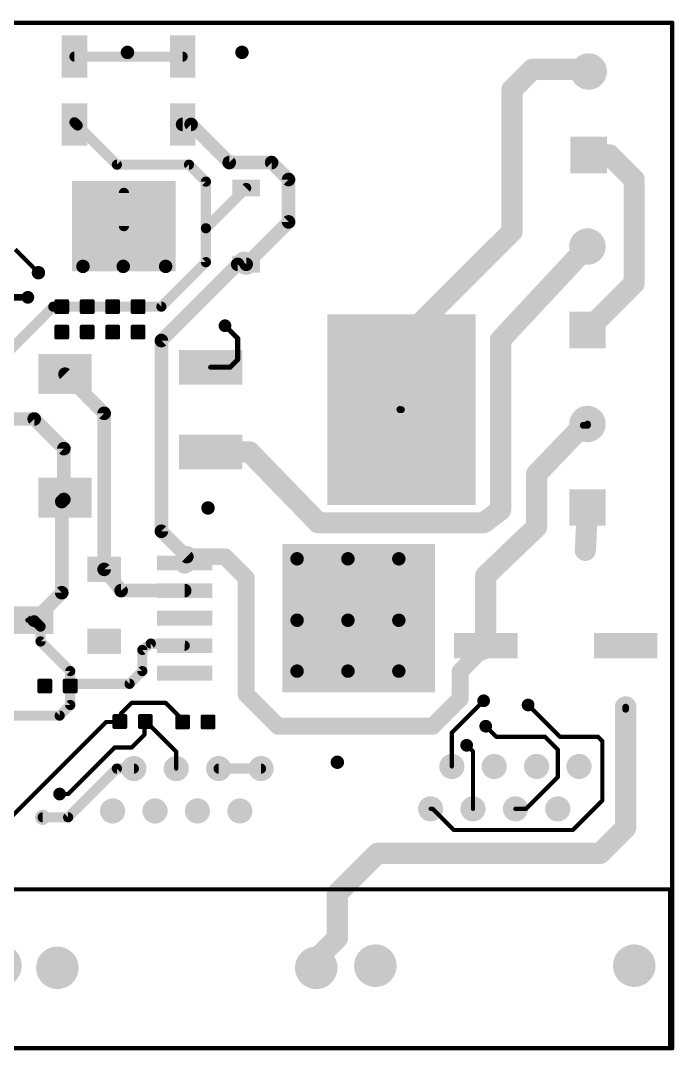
# Model space of a CAD drawing. Extents: x 0 to 96.3, y -5.5 to 56.3.
# Drawn here: x 57.1 to 96.3, y -5.5 to 56.3 of the extents above; entities that cross this region are included whole.
import ezdxf

# ---------------------------------------------------------------- set-up
doc = ezdxf.new("R2010")
doc.units = 0
for name, color, linetype in [('1', 22, 'CONTINUOUS'), ('17', 82, 'CONTINUOUS'), ('18', 82, 'CONTINUOUS')]:
    doc.layers.add(name, color=color, linetype=linetype)

# ---------------------------------------------------------------- blocks, each defined once
blk = doc.blocks.new('RECT')
blk.add_solid([(-0.5, -0.5), (0.5, -0.5), (-0.5, 0.5), (0.5, 0.5)])
blk = doc.blocks.new('RECT142240X142240R25')
at = {"const_width": 0.1111}
blk.add_lwpolyline([(0.3889, -0.3334), (0.3889, 0.3334, 0.4142), (0.3334, 0.3889), (-0.3334, 0.3889, 0.4142), (-0.3889, 0.3334), (-0.3889, -0.3334, 0.4142), (-0.3334, -0.3889), (0.3334, -0.3889, 0.4142)], format="xyb", close=True, dxfattribs=at)
blk.add_solid([(-0.3588, -0.3588), (0.3588, -0.3588), (-0.3588, 0.3588), (0.3588, 0.3588)])
blk = doc.blocks.new('SQUAREP')
blk.add_solid([(-0.5, -0.5), (0.5, -0.5), (-0.5, 0.5), (0.5, 0.5)])
blk = doc.blocks.new('ROUNDP')
at = {"const_width": 0.5}
blk.add_lwpolyline([(0, -0.25, 1), (0, 0.25, 1), (0, -0.25)], format="xyb", dxfattribs=at)
blk = doc.blocks.new('ROUNDV')
at = {"const_width": 0.5}
blk.add_lwpolyline([(0, -0.25, 1), (0, 0.25, 1), (0, -0.25)], format="xyb", dxfattribs=at)

msp = doc.modelspace()

# ---------------------------------------------------------------- linework, layer by layer
at = {"layer": '1'}
for points, const_width in [([(0.254, 56.134), (96.139, 56.134)], 0.254), ([(96.139, 56.134), (96.139, -5.334)], 0.254), ([(66.802, 54.102), (60.325, 54.102)], 0.6096), ([(86.5388, 52.1218), (87.757, 53.34)], 1.27), ([(87.757, 53.34), (91.0016, 53.34)], 1.27), ([(91.0016, 53.34), (91.1328, 53.2088)], 1.27), ([(86.5388, 52.1218), (86.5388, 43.6128)], 1.27), ([(60.5155, 49.9745), (60.325, 50.165)], 0.6096), ([(60.325, 50.038), (60.5155, 50.038)], 0.4064), ([(62.865, 47.625), (60.5155, 49.9745)], 0.6096), ([(60.5155, 50.038), (60.5155, 49.9745)], 0.4064), ([(66.802, 50.038), (67.31, 50.038)], 0.8128), ([(67.31, 50.038), (69.596, 47.752)], 0.8128), ([(91.1328, 48.2088), (92.3802, 48.2088)], 1.27), ([(92.3802, 48.2088), (93.853, 46.736)], 1.27), ([(69.596, 47.752), (72.136, 47.752)], 0.8128), ([(72.136, 47.752), (73.152, 46.736)], 0.8128), ([(67.183, 47.625), (62.865, 47.625)], 0.6096), ([(68.199, 46.609), (67.183, 47.625)], 0.6096), ([(68.199, 46.609), (68.199, 43.815)], 0.6096), ([(73.152, 46.736), (73.152, 44.196)], 0.8128), ([(93.853, 46.736), (93.853, 40.513)], 1.27), ([(68.199, 43.815), (70.612, 46.228)], 0.6096), ([(63.286, 43.942), (63.286, 45.934)], 0.6096), ([(73.152, 44.196), (70.612, 41.656)], 0.8128), ([(68.199, 41.783), (68.199, 43.815)], 0.6096), ([(86.5388, 43.6128), (80.01, 37.084)], 1.27), ([(85.852, 37.131), (91.059, 42.719)], 1.27), ([(91.059, 42.719), (91.059, 43.053)], 1.27), ([(56.769, 42.545), (58.166, 41.148)], 0.254), ([(70.104, 41.656), (65.532, 37.084)], 0.8128), ([(65.532, 39.116), (68.199, 41.783)], 0.6096), ([(70.612, 41.656), (70.104, 41.656)], 0.8128), ([(70.612, 41.656), (70.485, 41.783)], 1.27), ([(93.853, 40.513), (91.059, 37.719)], 1.27), ([(54.991, 39.6748), (57.531, 39.6748)], 0.4064), ([(59.055, 39.116), (56.388, 36.449)], 0.6096), ([(59.563, 39.116), (59.055, 39.116)], 0.6096), ([(59.563, 39.116), (61.087, 39.116)], 0.6096), ([(61.087, 39.116), (61.214, 39.116)], 0.6096), ([(61.087, 39.116), (62.611, 39.116)], 0.6096), ([(62.611, 39.116), (64.135, 39.116)], 0.6096), ([(64.135, 39.116), (65.532, 39.116)], 0.6096), ([(70.104, 37.211), (69.342, 37.973)], 0.3048), ([(80.01, 37.084), (80.01, 33.147)], 1.27), ([(85.852, 26.924), (85.852, 37.131)], 1.27), ([(65.532, 37.084), (65.532, 25.654)], 0.8128), ([(70.104, 35.941), (70.104, 37.211)], 0.3048), ([(69.6478, 35.4848), (70.104, 35.941)], 0.3048), ([(62.103, 32.725), (59.757, 35.071)], 0.8128), ([(68.485, 35.4848), (69.6478, 35.4848)], 0.3048), ([(79.8195, 32.9565), (79.756, 32.893)], 1.27), ([(80.01, 33.147), (79.8195, 32.9565)], 1.27), ([(54.737, 32.385), (57.912, 32.385)], 0.8128), ([(57.912, 32.385), (59.69, 30.607)], 0.8128), ([(62.103, 23.368), (62.103, 32.725)], 0.8128), ([(79.8195, 32.9448), (79.8195, 32.9565)], 0.4064), ([(79.915, 32.9448), (79.8195, 32.9448)], 0.4064), ([(88.011, 29.083), (90.805, 32.004)], 1.27), ([(90.805, 32.004), (91.059, 32.004)], 0.4064), ([(91.059, 32.004), (91.059, 32.083)], 0.4064), ([(59.69, 30.607), (59.69, 27.559)], 0.8128), ([(68.485, 30.4048), (70.8142, 30.4048)], 1.27), ([(70.8142, 30.4048), (74.93, 26.162)], 1.27), ([(88.011, 25.908), (88.011, 29.083)], 1.27), ([(59.69, 27.559), (59.563, 27.432)], 0.8128), ([(59.563, 27.432), (59.563, 21.971)], 0.8128), ([(59.69, 27.604), (59.757, 27.671)], 0.3048), ([(59.69, 27.559), (59.69, 27.604)], 0.3048), ([(84.836, 26.162), (85.852, 26.924)], 1.27), ([(91.059, 27.083), (90.932, 24.511)], 1.27), ([(74.93, 26.162), (84.836, 26.162)], 1.27), ([(84.963, 22.987), (88.011, 25.908)], 1.27), ([(65.532, 25.654), (67.056, 24.13)], 0.8128), ([(66.929, 23.749), (67.056, 24.13)], 1.27), ([(67.056, 24.13), (69.342, 24.13)], 1.016), ([(69.342, 24.13), (70.612, 22.86)], 1.016), ([(63.119, 22.098), (62.103, 23.368)], 0.8128), ([(84.963, 18.796), (84.963, 22.987)], 1.27), ([(70.612, 22.86), (70.612, 15.875)], 1.016), ([(59.563, 21.971), (57.912, 20.32)], 0.8128), ([(66.929, 22.098), (63.119, 22.098)], 0.8128), ([(57.531, 20.32), (58.039, 20.32)], 0.3048), ([(57.9755, 20.2565), (57.912, 20.32)], 0.6096), ([(58.293, 19.939), (57.9755, 20.2565)], 0.6096), ([(58.039, 20.32), (57.9755, 20.2565)], 0.3048), ([(58.293, 19.05), (58.293, 19.939)], 0.6096), ([(60.071, 17.272), (58.293, 19.05)], 0.6096), ([(64.897, 18.923), (64.389, 18.542)], 0.6096), ([(66.929, 18.796), (64.897, 18.923)], 0.6096), ([(83.439, 17.272), (84.963, 18.796)], 1.016), ([(84.709, 18.542), (84.963, 18.796)], 1.27), ([(64.389, 18.542), (64.389, 17.272)], 0.6096), ([(60.071, 16.383), (60.071, 17.272)], 0.6096), ([(64.389, 17.272), (63.627, 16.51)], 0.6096), ([(83.439, 15.621), (83.439, 17.272)], 1.016), ([(60.198, 16.51), (59.944, 16.51)], 0.6096), ([(60.071, 15.24), (60.071, 16.383)], 0.6096), ([(63.627, 16.51), (60.198, 16.51)], 0.6096), ([(60.071, 16.383), (60.198, 16.51)], 0.3048), ([(70.612, 15.875), (72.517, 13.97)], 1.016), ([(81.788, 13.97), (83.439, 15.621)], 1.016), ([(59.436, 14.605), (60.071, 15.24)], 0.6096), ([(63.119, 14.732), (63.754, 15.367)], 0.254), ([(63.754, 15.367), (65.786, 15.367)], 0.254), ([(65.786, 15.367), (66.929, 14.224)], 0.254), ([(82.931, 13.589), (84.836, 15.494)], 0.254), ([(93.345, 7.874), (93.345, 14.986)], 1.27), ([(52.197, 14.605), (59.436, 14.605)], 0.6096), ([(63.119, 14.224), (63.119, 14.732)], 0.254), ([(89.408, 13.335), (87.503, 15.24)], 0.254), ([(93.345, 14.986), (93.345, 15.113)], 0.4064), ([(55.118, 7.112), (62.23, 14.224)], 0.254), ([(62.23, 14.224), (62.992, 14.224)], 0.254), ([(63.0428, 14.2494), (62.992, 14.2494)], 0.4064), ([(62.992, 14.2494), (62.992, 14.224)], 0.4064), ([(62.992, 14.224), (63.119, 14.224)], 0.254), ([(64.516, 14.224), (64.5668, 14.224)], 0.4064), ([(64.5668, 14.224), (64.5668, 14.2494)], 0.4064), ([(64.643, 14.224), (64.5668, 14.224)], 0.4064), ([(64.516, 13.462), (64.516, 14.224)], 0.254), ([(66.421, 12.446), (64.643, 14.224)], 0.254), ([(66.929, 14.224), (66.802, 14.224)], 0.4064), ([(72.517, 13.97), (81.788, 13.97)], 1.016), ([(63.754, 12.7), (64.516, 13.462)], 0.254), ([(82.931, 11.557), (82.931, 13.589)], 0.254), ([(85.598, 13.335), (84.963, 13.97)], 0.254), ([(88.519, 13.335), (85.598, 13.335)], 0.254), ([(89.281, 12.573), (88.519, 13.335)], 0.254), ([(91.694, 13.335), (89.408, 13.335)], 0.254), ([(91.948, 13.081), (91.694, 13.335)], 0.254), ([(91.948, 9.525), (91.948, 13.081)], 0.254), ([(59.944, 9.906), (62.738, 12.7)], 0.254), ([(62.738, 12.7), (63.754, 12.7)], 0.254), ([(66.421, 11.43), (66.421, 12.446)], 0.254), ([(84.201, 12.446), (83.82, 12.827)], 0.254), ([(84.201, 9.017), (84.201, 12.446)], 0.254), ([(89.281, 10.922), (89.281, 12.573)], 0.254), ([(59.944, 8.509), (62.865, 11.43)], 0.6096), ([(62.865, 11.43), (63.881, 11.43)], 0.6096), ([(68.961, 11.43), (71.501, 11.43)], 0.6096), ([(87.376, 9.017), (89.281, 10.922)], 0.254), ([(59.436, 9.906), (59.944, 9.906)], 0.254), ([(90.17, 7.747), (91.948, 9.525)], 0.254), ([(58.42, 8.509), (59.944, 8.509)], 0.6096), ([(81.661, 9.017), (81.788, 9.017)], 0.254), ([(81.788, 9.017), (83.058, 7.747)], 0.254), ([(86.741, 9.017), (87.376, 9.017)], 0.254), ([(91.821, 6.35), (93.345, 7.874)], 1.27), ([(83.058, 7.747), (90.17, 7.747)], 0.254), ([(76.073, 3.937), (78.486, 6.35)], 1.27), ([(78.486, 6.35), (91.821, 6.35)], 1.27), ([(76.073, 1.27), (76.073, 3.937)], 1.27), ([(0.635, 4.191), (96.012, 4.191)], 0.254), ([(96.012, 4.191), (96.012, -5.334)], 0.254), ([(74.811, 0.008), (76.073, 1.27)], 1.27), ([(74.811, -0.51), (74.811, 0.008)], 1.27), ([(96.139, -5.334), (0.127, -5.334)], 0.254), ([(96.012, -5.334), (0.127, -5.334)], 0.254)]:
    msp.add_lwpolyline(points, dxfattribs=dict(at, const_width=const_width))
for points, const_width in [([(96.2025, 56.134, 1), (96.0755, 56.134)], 0.127), ([(96.139, 56.0705, 1), (96.139, 56.1975)], 0.127), ([(60.325, 54.2544, 1), (60.325, 53.9496)], 0.3048), ([(66.802, 53.9496, 1), (66.802, 54.2544)], 0.3048), ([(87.757, 53.6575, 1), (87.757, 53.0225)], 0.635), ([(87.9815, 53.1155, 1), (87.5325, 53.5645)], 0.635), ([(91.2261, 53.5645, 1), (90.7771, 53.1155)], 0.635), ([(90.9083, 52.9843, 1), (91.3573, 53.4333)], 0.635), ([(91.0016, 53.0225, 1), (91.0016, 53.6575)], 0.635), ([(86.8563, 52.1218, 1), (86.2213, 52.1218)], 0.635), ([(86.3143, 52.3463, 1), (86.7633, 51.8973)], 0.635), ([(60.4328, 50.2728, 1), (60.2172, 50.0572)], 0.3048), ([(60.325, 50.1396, 1), (60.325, 49.9364)], 0.2032), ([(60.6233, 50.0823, 1), (60.4077, 49.8667)], 0.3048), ([(60.4077, 49.8667, 1), (60.6233, 50.0823)], 0.3048), ([(60.6171, 50.038, 1), (60.4139, 50.038)], 0.2032), ([(60.4139, 49.9745, 1), (60.6171, 49.9745)], 0.2032), ([(60.5155, 49.9364, 1), (60.5155, 50.1396)], 0.2032), ([(66.802, 50.2412, 1), (66.802, 49.8348)], 0.4064), ([(67.4537, 50.1817, 1), (67.1663, 49.8943)], 0.4064), ([(67.31, 49.8348, 1), (67.31, 50.2412)], 0.4064), ([(91.1328, 48.5263, 1), (91.1328, 47.8913)], 0.635), ([(92.6047, 48.4333, 1), (92.1557, 47.9843)], 0.635), ([(92.3802, 47.8913, 1), (92.3802, 48.5263)], 0.635), ([(69.596, 47.9552, 1), (69.596, 47.5488)], 0.4064), ([(72.2797, 47.8957, 1), (71.9923, 47.6083)], 0.4064), ([(72.136, 47.5488, 1), (72.136, 47.9552)], 0.4064), ([(62.865, 47.7774, 1), (62.865, 47.4726)], 0.3048), ([(62.7572, 47.5172, 1), (62.9728, 47.7328)], 0.3048), ([(67.2908, 47.7328, 1), (67.0752, 47.5172)], 0.3048), ([(67.183, 47.4726, 1), (67.183, 47.7774)], 0.3048), ([(69.4523, 47.6083, 1), (69.7397, 47.8957)], 0.4064), ([(68.3514, 46.609, 1), (68.0466, 46.609)], 0.3048), ([(73.3552, 46.736, 1), (72.9488, 46.736)], 0.4064), ([(73.0083, 46.5923, 1), (73.2957, 46.8797)], 0.4064), ([(94.1705, 46.736, 1), (93.5355, 46.736)], 0.635), ([(93.6285, 46.5115, 1), (94.0775, 46.9605)], 0.635), ([(68.0912, 46.5012, 1), (68.3068, 46.7168)], 0.3048), ([(70.7198, 46.1202, 1), (70.5042, 46.3358)], 0.3048), ([(63.4384, 45.934, 1), (63.1336, 45.934)], 0.3048), ([(73.2957, 44.0523, 1), (73.0083, 44.3397)], 0.4064), ([(63.1336, 43.942, 1), (63.4384, 43.942)], 0.3048), ([(68.0912, 43.9228, 1), (68.3068, 43.7072)], 0.3048), ([(68.3514, 43.815, 1), (68.0466, 43.815)], 0.3048), ([(68.0466, 43.815, 1), (68.3514, 43.815)], 0.3048), ([(72.9488, 44.196, 1), (73.3552, 44.196)], 0.4064), ([(86.2213, 43.6128, 1), (86.8563, 43.6128)], 0.635), ([(86.7633, 43.3883, 1), (86.3143, 43.8373)], 0.635), ([(91.3765, 43.053, 1), (90.7415, 43.053)], 0.635), ([(91.2913, 42.5026, 1), (90.8267, 42.9354)], 0.635), ([(90.7415, 42.719, 1), (91.3765, 42.719)], 0.635), ([(68.3068, 41.6752, 1), (68.0912, 41.8908)], 0.3048), ([(70.104, 41.8592, 1), (70.104, 41.4528)], 0.4064), ([(70.2477, 41.5123, 1), (69.9603, 41.7997)], 0.4064), ([(70.7095, 42.0075, 1), (70.2605, 41.5585)], 0.635), ([(70.3875, 41.4315, 1), (70.8365, 41.8805)], 0.635), ([(70.4683, 41.7997, 1), (70.7557, 41.5123)], 0.4064), ([(70.612, 41.4528, 1), (70.612, 41.8592)], 0.4064), ([(68.0466, 41.783, 1), (68.3514, 41.783)], 0.3048), ([(58.1211, 41.1031, 1), (58.2109, 41.1929)], 0.127), ([(93.5355, 40.513, 1), (94.1705, 40.513)], 0.635), ([(94.0775, 40.2885, 1), (93.6285, 40.7375)], 0.635), ([(57.531, 39.5732, 1), (57.531, 39.7764)], 0.2032), ([(59.055, 39.2684, 1), (59.055, 38.9636)], 0.3048), ([(59.1628, 39.0082, 1), (58.9472, 39.2238)], 0.3048), ([(59.563, 39.2684, 1), (59.563, 38.9636)], 0.3048), ([(59.563, 38.9636, 1), (59.563, 39.2684)], 0.3048), ([(61.087, 39.2684, 1), (61.087, 38.9636)], 0.3048), ([(61.087, 39.2684, 1), (61.087, 38.9636)], 0.3048), ([(61.087, 38.9636, 1), (61.087, 39.2684)], 0.3048), ([(61.214, 38.9636, 1), (61.214, 39.2684)], 0.3048), ([(62.611, 39.2684, 1), (62.611, 38.9636)], 0.3048), ([(62.611, 38.9636, 1), (62.611, 39.2684)], 0.3048), ([(64.135, 39.2684, 1), (64.135, 38.9636)], 0.3048), ([(64.135, 38.9636, 1), (64.135, 39.2684)], 0.3048), ([(65.4242, 39.2238, 1), (65.6398, 39.0082)], 0.3048), ([(65.532, 38.9636, 1), (65.532, 39.2684)], 0.3048), ([(69.3959, 38.0269, 1), (69.2881, 37.9191)], 0.1524), ([(80.3275, 37.084, 1), (79.6925, 37.084)], 0.635), ([(86.1695, 37.131, 1), (85.5345, 37.131)], 0.635), ([(85.6197, 37.3474, 1), (86.0843, 36.9146)], 0.635), ([(90.8345, 37.9435, 1), (91.2835, 37.4945)], 0.635), ([(65.7352, 37.084, 1), (65.3288, 37.084)], 0.4064), ([(65.3883, 37.2277, 1), (65.6757, 36.9403)], 0.4064), ([(70.1802, 37.211, 1), (70.0278, 37.211)], 0.1524), ([(70.0501, 37.1571, 1), (70.1579, 37.2649)], 0.1524), ([(79.7855, 37.3085, 1), (80.2345, 36.8595)], 0.635), ([(70.0278, 35.941, 1), (70.1802, 35.941)], 0.1524), ([(70.1579, 35.8871, 1), (70.0501, 35.9949)], 0.1524), ([(59.9007, 35.2147, 1), (59.6133, 34.9273)], 0.4064), ([(68.485, 35.561, 1), (68.485, 35.4086)], 0.1524), ([(69.5939, 35.5387, 1), (69.7017, 35.4309)], 0.1524), ([(69.6478, 35.4086, 1), (69.6478, 35.561)], 0.1524), ([(79.5315, 33.1175, 1), (79.9805, 32.6685)], 0.635), ([(79.595, 33.181, 1), (80.044, 32.732)], 0.635), ([(80.044, 32.732, 1), (79.595, 33.181)], 0.635), ([(79.6925, 33.147, 1), (80.3275, 33.147)], 0.635), ([(80.2345, 32.9225, 1), (79.7855, 33.3715)], 0.635), ([(58.0557, 32.5287, 1), (57.7683, 32.2413)], 0.4064), ([(57.912, 32.1818, 1), (57.912, 32.5882)], 0.4064), ([(62.3062, 32.725, 1), (61.8998, 32.725)], 0.4064), ([(61.9593, 32.5813, 1), (62.2467, 32.8687)], 0.4064), ([(79.9211, 32.9565, 1), (79.7179, 32.9565)], 0.2032), ([(79.8195, 33.0464, 1), (79.8195, 32.8432)], 0.2032), ([(79.7179, 32.9448, 1), (79.9211, 32.9448)], 0.2032), ([(79.915, 32.8432, 1), (79.915, 33.0464)], 0.2032), ([(91.0344, 31.7845, 1), (90.5756, 32.2235)], 0.635), ([(90.805, 32.1056, 1), (90.805, 31.9024)], 0.2032), ([(91.1606, 32.083, 1), (90.9574, 32.083)], 0.2032), ([(90.9574, 32.004, 1), (91.1606, 32.004)], 0.2032), ([(91.059, 31.9024, 1), (91.059, 32.1056)], 0.2032), ([(59.8932, 30.607, 1), (59.4868, 30.607)], 0.4064), ([(59.5463, 30.4633, 1), (59.8337, 30.7507)], 0.4064), ([(68.485, 30.7223, 1), (68.485, 30.0873)], 0.635), ([(71.0421, 30.6259, 1), (70.5863, 30.1837)], 0.635), ([(70.8142, 30.0873, 1), (70.8142, 30.7223)], 0.635), ([(88.3285, 29.083, 1), (87.6935, 29.083)], 0.635), ([(87.7816, 29.3025, 1), (88.2404, 28.8635)], 0.635), ([(59.7662, 27.432, 1), (59.3598, 27.432)], 0.4064), ([(59.4193, 27.5757, 1), (59.7067, 27.2883)], 0.4064), ([(59.8337, 27.4153, 1), (59.5463, 27.7027)], 0.4064), ([(59.8109, 27.6171, 1), (59.7031, 27.7249)], 0.1524), ([(59.4868, 27.559, 1), (59.8932, 27.559)], 0.4064), ([(59.7662, 27.604, 1), (59.6138, 27.604)], 0.1524), ([(59.6361, 27.6579, 1), (59.7439, 27.5501)], 0.1524), ([(59.6138, 27.559, 1), (59.7662, 27.559)], 0.1524), ([(85.5345, 26.924, 1), (86.1695, 26.924)], 0.635), ([(86.0425, 26.67, 1), (85.6615, 27.178)], 0.635), ([(91.3761, 27.0673, 1), (90.7419, 27.0987)], 0.635), ([(74.93, 26.4795, 1), (74.93, 25.8445)], 0.635), ([(74.7021, 25.9409, 1), (75.1579, 26.3831)], 0.635), ([(84.6455, 26.416, 1), (85.0265, 25.908)], 0.635), ([(84.836, 25.8445, 1), (84.836, 26.4795)], 0.635), ([(88.2307, 25.6788, 1), (87.7913, 26.1372)], 0.635), ([(65.6757, 25.7977, 1), (65.3883, 25.5103)], 0.4064), ([(87.6935, 25.908, 1), (88.3285, 25.908)], 0.635), ([(65.3288, 25.654, 1), (65.7352, 25.654)], 0.4064), ([(67.3572, 24.0296, 1), (66.7548, 24.2304)], 0.635), ([(90.6149, 24.5267, 1), (91.2491, 24.4953)], 0.635), ([(66.6278, 23.8494, 1), (67.2302, 23.6486)], 0.635), ([(67.056, 24.384, 1), (67.056, 23.876)], 0.508), ([(66.9123, 23.9863, 1), (67.1997, 24.2737)], 0.4064), ([(69.5216, 24.3096, 1), (69.1624, 23.9504)], 0.508), ([(69.342, 23.876, 1), (69.342, 24.384)], 0.508), ([(62.2617, 23.4949, 1), (61.9443, 23.2411)], 0.4064), ([(61.8998, 23.368, 1), (62.3062, 23.368)], 0.4064), ([(85.2805, 22.987, 1), (84.6455, 22.987)], 0.635), ([(84.7433, 23.2162, 1), (85.1827, 22.7578)], 0.635), ([(70.866, 22.86, 1), (70.358, 22.86)], 0.508), ([(70.4324, 22.6804, 1), (70.7916, 23.0396)], 0.508), ([(59.7067, 21.8273, 1), (59.4193, 22.1147)], 0.4064), ([(63.119, 22.3012, 1), (63.119, 21.8948)], 0.4064), ([(62.9603, 21.9711, 1), (63.2777, 22.2249)], 0.4064), ([(66.929, 21.8948, 1), (66.929, 22.3012)], 0.4064), ([(59.3598, 21.971, 1), (59.7662, 21.971)], 0.4064), ([(57.531, 20.3962, 1), (57.531, 20.2438)], 0.1524), ([(57.7683, 20.4637, 1), (58.0557, 20.1763)], 0.4064), ([(58.0198, 20.4278, 1), (57.8042, 20.2122)], 0.3048), ([(58.0833, 20.3643, 1), (57.8677, 20.1487)], 0.3048), ([(57.8677, 20.1487, 1), (58.0833, 20.3643)], 0.3048), ([(57.9216, 20.3104, 1), (58.0294, 20.2026)], 0.1524), ([(58.0929, 20.2661, 1), (57.9851, 20.3739)], 0.1524), ([(58.039, 20.2438, 1), (58.039, 20.3962)], 0.1524), ([(58.4454, 19.939, 1), (58.1406, 19.939)], 0.3048), ([(58.1852, 19.8312, 1), (58.4008, 20.0468)], 0.3048), ([(58.4008, 19.1578, 1), (58.1852, 18.9422)], 0.3048), ([(58.1406, 19.05, 1), (58.4454, 19.05)], 0.3048), ([(64.9065, 19.0751, 1), (64.8875, 18.7709)], 0.3048), ([(64.9884, 18.8011, 1), (64.8056, 19.0449)], 0.3048), ([(85.1875, 18.5715, 1), (84.7385, 19.0205)], 0.635), ([(85.1426, 18.6164, 1), (84.7834, 18.9756)], 0.508), ([(64.5414, 18.542, 1), (64.2366, 18.542)], 0.3048), ([(64.2976, 18.6639, 1), (64.4804, 18.4201)], 0.3048), ([(66.9195, 18.6439, 1), (66.9385, 18.9481)], 0.3048), ([(84.4845, 18.7665, 1), (84.9335, 18.3175)], 0.635), ([(84.6455, 18.796, 1), (85.2805, 18.796)], 0.635), ([(60.2234, 17.272, 1), (59.9186, 17.272)], 0.3048), ([(59.9632, 17.1642, 1), (60.1788, 17.3798)], 0.3048), ([(64.2366, 17.272, 1), (64.5414, 17.272)], 0.3048), ([(64.4968, 17.1642, 1), (64.2812, 17.3798)], 0.3048), ([(83.693, 17.272, 1), (83.185, 17.272)], 0.508), ([(83.2594, 17.4516, 1), (83.6186, 17.0924)], 0.508), ([(59.944, 16.6624, 1), (59.944, 16.3576)], 0.3048), ([(60.2234, 16.383, 1), (59.9186, 16.383)], 0.3048), ([(60.198, 16.6624, 1), (60.198, 16.3576)], 0.3048), ([(60.198, 16.3576, 1), (60.198, 16.6624)], 0.3048), ([(63.5192, 16.6178, 1), (63.7348, 16.4022)], 0.3048), ([(63.627, 16.3576, 1), (63.627, 16.6624)], 0.3048), ([(59.9186, 16.383, 1), (60.2234, 16.383)], 0.3048), ([(60.0171, 16.4369, 1), (60.1249, 16.3291)], 0.1524), ([(60.2519, 16.4561, 1), (60.1441, 16.5639)], 0.1524), ([(70.7916, 16.0546, 1), (70.4324, 15.6954)], 0.508), ([(70.358, 15.875, 1), (70.866, 15.875)], 0.508), ([(83.6186, 15.4414, 1), (83.2594, 15.8006)], 0.508), ([(60.1788, 15.1322, 1), (59.9632, 15.3478)], 0.3048), ([(63.754, 15.4305, 1), (63.754, 15.3035)], 0.127), ([(63.7989, 15.3221, 1), (63.7091, 15.4119)], 0.127), ([(65.8309, 15.4119, 1), (65.7411, 15.3221)], 0.127), ([(65.786, 15.3035, 1), (65.786, 15.4305)], 0.127), ([(83.185, 15.621, 1), (83.693, 15.621)], 0.508), ([(84.8809, 15.4491, 1), (84.7911, 15.5389)], 0.127), ([(93.6625, 14.986, 1), (93.0275, 14.986)], 0.635), ([(59.3282, 14.7128, 1), (59.5438, 14.4972)], 0.3048), ([(59.436, 14.4526, 1), (59.436, 14.7574)], 0.3048), ([(59.9186, 15.24, 1), (60.2234, 15.24)], 0.3048), ([(63.1825, 14.732, 1), (63.0555, 14.732)], 0.127), ([(63.0741, 14.7769, 1), (63.1639, 14.6871)], 0.127), ([(87.5479, 15.2849, 1), (87.4581, 15.1951)], 0.127), ([(93.4466, 15.113, 1), (93.2434, 15.113)], 0.2032), ([(93.2434, 14.986, 1), (93.4466, 14.986)], 0.2032), ([(62.23, 14.2875, 1), (62.23, 14.1605)], 0.127), ([(62.2749, 14.1791, 1), (62.1851, 14.2689)], 0.127), ([(62.992, 14.351, 1), (62.992, 14.1478)], 0.2032), ([(63.0936, 14.2494, 1), (62.8904, 14.2494)], 0.2032), ([(62.8904, 14.224, 1), (63.0936, 14.224)], 0.2032), ([(62.992, 14.2875, 1), (62.992, 14.1605)], 0.127), ([(62.992, 14.1605, 1), (62.992, 14.2875)], 0.127), ([(63.0428, 14.1478, 1), (63.0428, 14.351)], 0.2032), ([(63.0555, 14.224, 1), (63.1825, 14.224)], 0.127), ([(63.119, 14.1605, 1), (63.119, 14.2875)], 0.127), ([(64.516, 14.3256, 1), (64.516, 14.1224)], 0.2032), ([(64.6684, 14.2494, 1), (64.4652, 14.2494)], 0.2032), ([(64.5668, 14.3256, 1), (64.5668, 14.1224)], 0.2032), ([(64.4652, 14.224, 1), (64.6684, 14.224)], 0.2032), ([(64.5795, 14.224, 1), (64.4525, 14.224)], 0.127), ([(64.5668, 14.1224, 1), (64.5668, 14.3256)], 0.2032), ([(64.6879, 14.2689, 1), (64.5981, 14.1791)], 0.127), ([(64.643, 14.1224, 1), (64.643, 14.3256)], 0.2032), ([(66.802, 14.3256, 1), (66.802, 14.1224)], 0.2032), ([(66.8841, 14.1791, 1), (66.9739, 14.2689)], 0.127), ([(66.929, 14.1224, 1), (66.929, 14.3256)], 0.2032), ([(72.517, 14.224, 1), (72.517, 13.716)], 0.508), ([(72.3374, 13.7904, 1), (72.6966, 14.1496)], 0.508), ([(81.6084, 14.1496, 1), (81.9676, 13.7904)], 0.508), ([(81.788, 13.716, 1), (81.788, 14.224)], 0.508), ([(64.5609, 13.4171, 1), (64.4711, 13.5069)], 0.127), ([(82.9945, 13.589, 1), (82.8675, 13.589)], 0.127), ([(82.8861, 13.6339, 1), (82.9759, 13.5441)], 0.127), ([(85.0079, 14.0149, 1), (84.9181, 13.9251)], 0.127), ([(64.4525, 13.462, 1), (64.5795, 13.462)], 0.127), ([(85.598, 13.3985, 1), (85.598, 13.2715)], 0.127), ([(85.5531, 13.2901, 1), (85.6429, 13.3799)], 0.127), ([(88.5639, 13.3799, 1), (88.4741, 13.2901)], 0.127), ([(88.519, 13.2715, 1), (88.519, 13.3985)], 0.127), ([(89.408, 13.3985, 1), (89.408, 13.2715)], 0.127), ([(89.3631, 13.2901, 1), (89.4529, 13.3799)], 0.127), ([(91.7389, 13.3799, 1), (91.6491, 13.2901)], 0.127), ([(91.694, 13.2715, 1), (91.694, 13.3985)], 0.127), ([(92.0115, 13.081, 1), (91.8845, 13.081)], 0.127), ([(91.9031, 13.0361, 1), (91.9929, 13.1259)], 0.127), ([(62.738, 12.7635, 1), (62.738, 12.6365)], 0.127), ([(62.7829, 12.6551, 1), (62.6931, 12.7449)], 0.127), ([(63.7091, 12.7449, 1), (63.7989, 12.6551)], 0.127), ([(63.754, 12.6365, 1), (63.754, 12.7635)], 0.127), ([(66.4845, 12.446, 1), (66.3575, 12.446)], 0.127), ([(66.3761, 12.4011, 1), (66.4659, 12.4909)], 0.127), ([(83.8649, 12.8719, 1), (83.7751, 12.7821)], 0.127), ([(84.2645, 12.446, 1), (84.1375, 12.446)], 0.127), ([(84.1561, 12.4011, 1), (84.2459, 12.4909)], 0.127), ([(89.3445, 12.573, 1), (89.2175, 12.573)], 0.127), ([(89.2361, 12.5281, 1), (89.3259, 12.6179)], 0.127), ([(62.865, 11.5824, 1), (62.865, 11.2776)], 0.3048), ([(62.9728, 11.3222, 1), (62.7572, 11.5378)], 0.3048), ([(63.881, 11.2776, 1), (63.881, 11.5824)], 0.3048), ([(68.961, 11.5824, 1), (68.961, 11.2776)], 0.3048), ([(71.501, 11.2776, 1), (71.501, 11.5824)], 0.3048), ([(66.3575, 11.43, 1), (66.4845, 11.43)], 0.127), ([(82.8675, 11.557, 1), (82.9945, 11.557)], 0.127), ([(89.2175, 10.922, 1), (89.3445, 10.922)], 0.127), ([(89.3259, 10.8771, 1), (89.2361, 10.9669)], 0.127), ([(59.436, 9.9695, 1), (59.436, 9.8425)], 0.127), ([(59.8991, 9.9509, 1), (59.9889, 9.8611)], 0.127), ([(59.944, 9.8425, 1), (59.944, 9.9695)], 0.127), ([(91.8845, 9.525, 1), (92.0115, 9.525)], 0.127), ([(91.9929, 9.4801, 1), (91.9031, 9.5699)], 0.127), ([(58.42, 8.6614, 1), (58.42, 8.3566)], 0.3048), ([(59.8362, 8.6168, 1), (60.0518, 8.4012)], 0.3048), ([(59.944, 8.3566, 1), (59.944, 8.6614)], 0.3048), ([(81.661, 9.0805, 1), (81.661, 8.9535)], 0.127), ([(81.8329, 9.0619, 1), (81.7431, 8.9721)], 0.127), ([(81.788, 8.9535, 1), (81.788, 9.0805)], 0.127), ([(84.1375, 9.017, 1), (84.2645, 9.017)], 0.127), ([(86.741, 9.0805, 1), (86.741, 8.9535)], 0.127), ([(87.3311, 9.0619, 1), (87.4209, 8.9721)], 0.127), ([(87.376, 8.9535, 1), (87.376, 9.0805)], 0.127), ([(93.0275, 7.874, 1), (93.6625, 7.874)], 0.635), ([(93.5695, 7.6495, 1), (93.1205, 8.0985)], 0.635), ([(83.058, 7.8105, 1), (83.058, 7.6835)], 0.127), ([(83.0131, 7.7021, 1), (83.1029, 7.7919)], 0.127), ([(90.1251, 7.7919, 1), (90.2149, 7.7021)], 0.127), ([(90.17, 7.6835, 1), (90.17, 7.8105)], 0.127), ([(78.486, 6.6675, 1), (78.486, 6.0325)], 0.635), ([(78.7105, 6.1255, 1), (78.2615, 6.5745)], 0.635), ([(91.5965, 6.5745, 1), (92.0455, 6.1255)], 0.635), ([(91.821, 6.0325, 1), (91.821, 6.6675)], 0.635), ([(76.3905, 3.937, 1), (75.7555, 3.937)], 0.635), ([(75.8485, 4.1615, 1), (76.2975, 3.7125)], 0.635), ([(96.0755, 4.191, 1), (95.9485, 4.191)], 0.127), ([(96.012, 4.1275, 1), (96.012, 4.2545)], 0.127), ([(76.2975, 1.0455, 1), (75.8485, 1.4945)], 0.635), ([(75.7555, 1.27, 1), (76.3905, 1.27)], 0.635), ([(75.1285, 0.008, 1), (74.4935, 0.008)], 0.635), ([(74.5865, 0.2325, 1), (75.0355, -0.2165)], 0.635), ([(74.4935, -0.51, 1), (75.1285, -0.51)], 0.635), ([(95.9485, -5.334, 1), (96.0755, -5.334)], 0.127), ([(96.012, -5.3975, 1), (96.012, -5.2705)], 0.127), ([(96.0755, -5.334, 1), (96.2025, -5.334)], 0.127), ([(96.139, -5.3975, 1), (96.139, -5.2705)], 0.127)]:
    msp.add_lwpolyline(points, format="xyb", dxfattribs=dict(at, const_width=const_width))

# ---------------------------------------------------------------- block references
for p, xscale, yscale, rotation in [((60.325, 54.102), 2.54, 1.524, 270), ((66.802, 54.102), 2.54, 1.524, 270), ((60.325, 50.038), 2.54, 1.524, 270), ((66.802, 50.038), 2.54, 1.524, 270), ((63.286, 43.942), 5.4, 6.2, 90), ((70.612, 46.228), 1.016, 1.651, 90), ((70.612, 41.656), 1.016, 1.651, 90), ((79.915, 32.9448), 11.43, 8.89, 270), ((68.485, 35.4848), 2.0828, 3.81, 270), ((59.757, 35.071), 2.4, 3.2, 270), ((68.485, 30.4048), 2.0828, 3.81, 270), ((59.757, 27.671), 2.4, 3.2, 270), ((77.343, 20.447), 8.89, 9.144, 270), ((62.103, 23.368), 1.524, 2.032, 90), ((66.929, 23.749), 3.302, 0.889, 180), ((66.929, 22.098), 3.302, 0.889, 180), ((66.929, 20.447), 3.302, 0.889, 180), ((62.103, 19.05), 1.524, 2.032, 90), ((66.929, 18.796), 3.302, 0.889, 180), ((84.963, 18.796), 3.81, 1.524, 180), ((93.345, 18.796), 3.81, 1.524, 180), ((66.929, 17.145), 3.302, 0.889, 180)]:
    msp.add_blockref('RECT', p, dxfattribs=dict(at, xscale=xscale, yscale=yscale, rotation=rotation))
for p, rotation in [((59.563, 39.116), 90), ((61.087, 39.116), 90), ((62.611, 39.116), 270), ((64.135, 39.116), 90), ((59.563, 37.592), 90), ((61.087, 37.592), 90), ((62.611, 37.592), 270), ((64.135, 37.592), 90), ((66.802, 14.224), 180), ((68.326, 14.224), 180)]:
    msp.add_blockref('RECT142240X142240R25', p, dxfattribs=dict(at, rotation=rotation))
at = {"layer": '1', "xscale": 3.048, "yscale": 1.651}
msp.add_blockref('RECT', (57.531, 20.32), dxfattribs=at)
at = {"layer": '1'}
for p in [(58.547, 16.383), (60.071, 16.383), (63.0428, 14.2494), (64.5668, 14.2494)]:
    msp.add_blockref('RECT142240X142240R25', p, dxfattribs=at)
at = {"layer": '17'}
for name, p, xscale, yscale, rotation in [('ROUNDP', (91.1328, 53.2088), 2.1844, 2.1844, 90), ('SQUAREP', (91.1328, 48.2088), 2.1844, 2.1844, 90), ('ROUNDP', (91.059, 42.719), 2.1844, 2.1844, 90), ('SQUAREP', (91.059, 37.719), 2.1844, 2.1844, 90), ('ROUNDP', (91.059, 32.083), 2.1844, 2.1844, 90), ('SQUAREP', (91.059, 27.083), 2.1844, 2.1844, 90), ('ROUNDP', (63.881, 11.43), 1.508, 1.508, 180), ('ROUNDP', (66.421, 11.43), 1.508, 1.508, 180), ('ROUNDP', (68.961, 11.43), 1.508, 1.508, 180), ('ROUNDP', (71.501, 11.43), 1.508, 1.508, 180), ('ROUNDP', (82.931, 11.557), 1.508, 1.508, 180), ('ROUNDP', (85.471, 11.557), 1.508, 1.508, 180), ('ROUNDP', (88.011, 11.557), 1.508, 1.508, 180), ('ROUNDP', (90.551, 11.557), 1.508, 1.508, 180), ('ROUNDP', (62.611, 8.89), 1.508, 1.508, 180), ('ROUNDP', (65.151, 8.89), 1.508, 1.508, 180), ('ROUNDP', (67.691, 8.89), 1.508, 1.508, 180), ('ROUNDP', (70.231, 8.89), 1.508, 1.508, 180), ('ROUNDP', (81.661, 9.017), 1.508, 1.508, 180), ('ROUNDP', (84.201, 9.017), 1.508, 1.508, 180), ('ROUNDP', (86.741, 9.017), 1.508, 1.508, 180), ('ROUNDP', (89.281, 9.017), 1.508, 1.508, 180), ('ROUNDP', (55.888, -0.383), 2.55, 2.55, 180), ('ROUNDP', (59.301, -0.51), 2.55, 2.55, 180), ('ROUNDP', (74.811, -0.51), 2.55, 2.55, 180), ('ROUNDP', (78.351, -0.383), 2.55, 2.55, 180), ('ROUNDP', (93.861, -0.383), 2.55, 2.55, 180)]:
    msp.add_blockref(name, p, dxfattribs=dict(at, xscale=xscale, yscale=yscale, rotation=rotation))
at = {"layer": '18'}
for p, xscale, yscale in [((63.5, 54.356), 0.8048, 0.8048), ((70.358, 54.356), 0.8048, 0.8048), ((58.166, 41.148), 0.8048, 0.8048), ((60.833, 41.529), 0.8048, 0.8048), ((63.246, 41.529), 0.8048, 0.8048), ((65.786, 41.529), 0.8048, 0.8048), ((57.531, 39.6748), 0.762, 0.762), ((69.342, 37.973), 0.762, 0.762), ((68.326, 27.051), 0.8048, 0.8048), ((73.66, 24.003), 0.8048, 0.8048), ((76.708, 24.003), 0.8048, 0.8048), ((79.756, 24.003), 0.8048, 0.8048), ((73.66, 20.32), 0.8048, 0.8048), ((76.708, 20.32), 0.8048, 0.8048), ((79.756, 20.32), 0.8048, 0.8048), ((73.66, 17.272), 0.8048, 0.8048), ((76.708, 17.272), 0.8048, 0.8048), ((79.756, 17.272), 0.8048, 0.8048), ((84.836, 15.494), 0.762, 0.762), ((87.503, 15.24), 0.762, 0.762), ((93.345, 15.113), 1.2954, 1.2954), ((84.963, 13.97), 0.762, 0.762), ((83.82, 12.827), 0.762, 0.762), ((76.073, 11.811), 0.8048, 0.8048), ((59.436, 9.906), 0.762, 0.762), ((58.42, 8.509), 0.9144, 0.9144)]:
    msp.add_blockref('ROUNDV', p, dxfattribs=dict(at, xscale=xscale, yscale=yscale))

doc.saveas('drawing.dxf')
